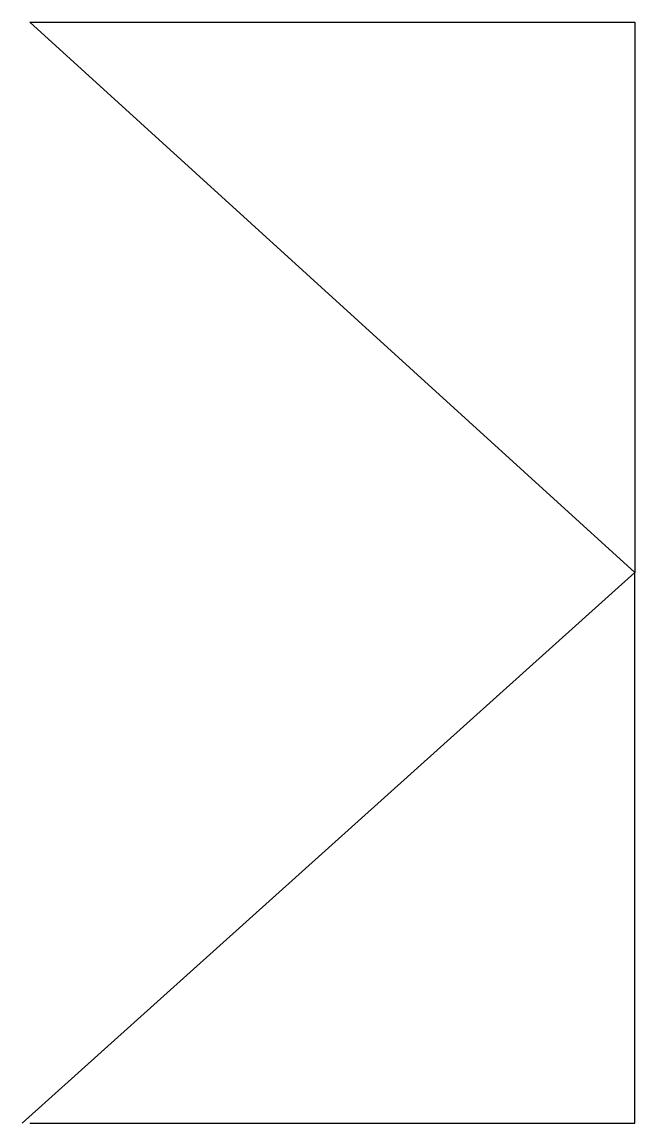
# Model space of a CAD drawing. Header units: inches. Extents: x 6.71 to 7.72, y 8.13 to 9.94.
import ezdxf

# ---------------------------------------------------------------- set-up
doc = ezdxf.new("R2010")
doc.units = ezdxf.units.IN
doc.header["$MEASUREMENT"] = 0

msp = doc.modelspace()

# ---------------------------------------------------------------- linework, layer by layer
msp.add_polyline3d([(7.7239, 9.0348, 0), (6.7239, 9.9443, 0), (7.7239, 9.9443, -1)], close=True)
msp.add_polyline3d([(6.7239, 8.1253, 0), (7.7239, 8.1253, -1), (7.7239, 9.0348, 0), (6.7109, 8.1253, 0.0131)])

doc.saveas('drawing.dxf')
